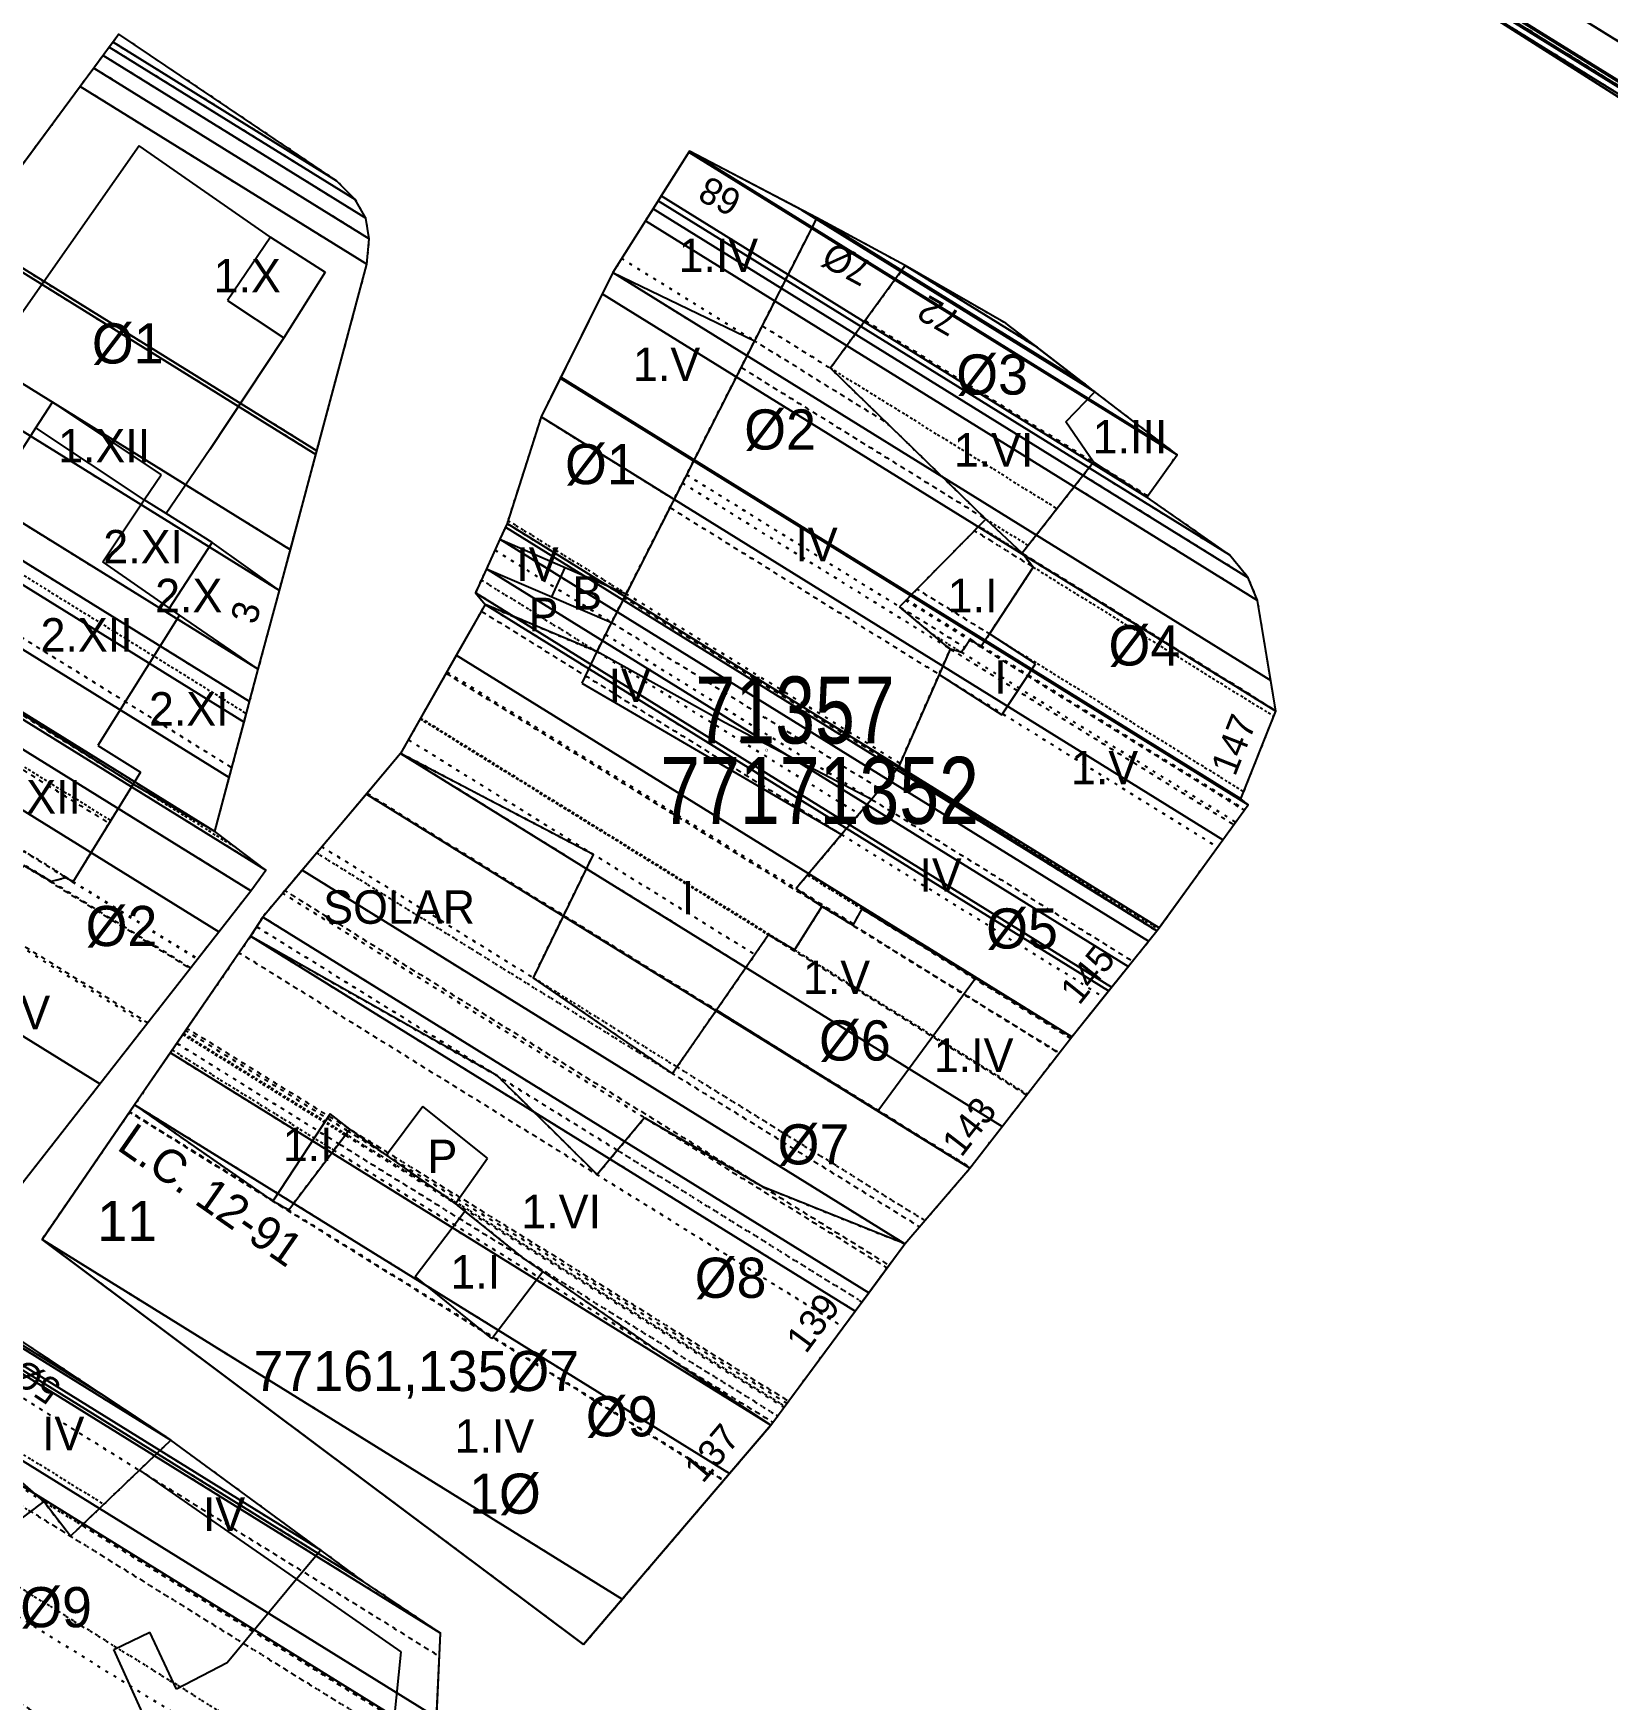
# Model space of a CAD drawing. Extents: x 676646 to 677304, y 613389 to 613969.
# Drawn here: x 677146.5 to 677205.3, y 613493.8 to 613556 of the extents above; entities that cross this region are included whole.
import ezdxf
from ezdxf.enums import TextEntityAlignment as Align

# ---------------------------------------------------------------- set-up
doc = ezdxf.new("R2010")
doc.units = 0
doc.header["$MEASUREMENT"] = 0
doc.linetypes.add('DOT', pattern=[0.25, 0, -0.25])
doc.linetypes.add('HIDDEN', pattern=[0.375, 0.25, -0.125])
doc.layers.get('0').update_dxf_attribs({"linetype": 'CONTINUOUS'})
for name, color, linetype in [('10', 7, 'CONTINUOUS'), ('11', 7, 'CONTINUOUS'), ('12', 7, 'CONTINUOUS'), ('13', 7, 'CONTINUOUS'), ('22', 7, 'CONTINUOUS'), ('25', 7, 'CONTINUOUS'), ('26', 7, 'CONTINUOUS'), ('27', 7, 'CONTINUOUS'), ('28', 7, 'CONTINUOUS'), ('31', 7, 'CONTINUOUS'), ('62', 7, 'CONTINUOUS')]:
    doc.layers.add(name, color=color, linetype=linetype)
doc.styles.get("Standard").update_dxf_attribs({"font": 'txt', "height": 0.2})

msp = doc.modelspace()

# ---------------------------------------------------------------- linework, layer by layer
at = {"layer": '10', "color": 215, "linetype": 'CONTINUOUS'}
for p, q in [((677198.12, 613558.41), (677213.2, 613548.82)), ((677149.68, 613555.96), (677144.12, 613548.44)), ((677157.81, 613550.49), (677149.68, 613555.96)), ((677170.98, 613551.59), (677168.12, 613547.06)), ((677175.74, 613549.1), (677170.98, 613551.59)), ((677158.5, 613549.79), (677157.81, 613550.49)), ((677158.9, 613549.09), (677158.5, 613549.79)), ((677179.04, 613547.32), (677175.74, 613549.1)), ((677159.03, 613548.32), (677158.9, 613549.09)), ((677158.94, 613547.37), (677159.03, 613548.32)), ((677155.675, 613535.194), (677158.94, 613547.37)), ((677182.8, 613545.16), (677179.04, 613547.32)), ((677168.12, 613547.06), (677165.44, 613541.67)), ((677186.12, 613542.61), (677182.8, 613545.16)), ((677189.19, 613540.26), (677186.12, 613542.61)), ((677165.44, 613541.67), (677164.17, 613537.69)), ((677188.06, 613538.68), (677189.19, 613540.26)), ((677191.14, 613536.52), (677188.06, 613538.68)), ((677164.17, 613537.69), (677163.904, 613537.108)), ((677163.904, 613537.108), (677163.399, 613536.004)), ((677191.84, 613535.67), (677191.14, 613536.52)), ((677163.399, 613536.004), (677162.99, 613535.11)), ((677192.19, 613534.82), (677191.84, 613535.67)), ((677154.886, 613532.252), (677155.675, 613535.194)), ((677162.99, 613535.11), (677163.35, 613534.67)), ((677192.87, 613530.68), (677192.19, 613534.82)), ((677163.35, 613534.67), (677160.2, 613529.11)), ((677153.26, 613526.19), (677154.886, 613532.252)), ((677191.57, 613527.41), (677192.87, 613530.68)), ((677160.2, 613529.11), (677155.05, 613523)), ((677191.84, 613527.19), (677191.57, 613527.41)), ((677188.43, 613522.48), (677191.84, 613527.19)), ((677155.17, 613524.75), (677153.26, 613526.19)), ((677154.61, 613523.98), (677155.17, 613524.75)), ((677145.45, 613512.27), (677154.61, 613523.98)), ((677155.05, 613523), (677154.6, 613522.28)), ((677185.25, 613518.53), (677188.43, 613522.48)), ((677154.6, 613522.28), (677150.27, 613515.99)), ((677181.45, 613513.62), (677185.25, 613518.53)), ((677146.811, 613510.964), (677150.27, 613515.99)), ((677179.02, 613510.8), (677181.45, 613513.62)), ((677167.029, 613495.841), (677146.811, 613510.964)), ((677174.02, 613504.03), (677179.02, 613510.8)), ((677151.62, 613503.47), (677144.56, 613508.15)), ((677174.02, 613504.03), (677167.029, 613495.841)), ((677157.214, 613499.366), (677151.62, 613503.47)), ((677158.79, 613498.21), (677157.214, 613499.366)), ((677161.69, 613496.27), (677158.79, 613498.21)), ((677161.5, 613492.19), (677161.69, 613496.27))]:
    msp.add_line(p, q, dxfattribs=at)
at = {"layer": '11', "color": 215, "linetype": 'CONTINUOUS'}
for p, q in [((677175.74, 613549.1), (677173.41, 613544.51)), ((677179.04, 613547.32), (677176.242, 613543.493)), ((677173.41, 613544.51), (677168.617, 613535.07)), ((677182.045, 613537.853), (677176.242, 613543.493)), ((677186.065, 613539.978), (677183.397, 613536.583)), ((677188.06, 613538.68), (677186.065, 613539.978)), ((677182.045, 613537.853), (677178.823, 613534.581)), ((677183.817, 613536.061), (677182.179, 613533.568)), ((677183.817, 613536.061), (677183.397, 613536.583)), ((677168.617, 613535.07), (677168.072, 613533.996)), ((677167.522, 613532.912), (677163.35, 613534.67)), ((677180.716, 613533.006), (677178.823, 613534.581)), ((677168.072, 613533.996), (677167.522, 613532.912)), ((677182.179, 613533.568), (677181.86, 613533.083)), ((677180.716, 613533.006), (677180.299, 613532.055)), ((677181.139, 613532.885), (677180.716, 613533.006)), ((677181.477, 613533.369), (677181.139, 613532.885)), ((677181.86, 613533.083), (677181.477, 613533.369)), ((677180.299, 613532.055), (677178.774, 613528.576)), ((677167.39, 613525.339), (677160.2, 613529.11)), ((677178.774, 613528.576), (677177.776, 613527.394)), ((677188.43, 613522.48), (677178.774, 613528.576)), ((677150.219, 613527.965), (677147.966, 613524.308)), ((677153.26, 613526.19), (677150.219, 613527.965)), ((677177.776, 613527.394), (677176.662, 613526.077)), ((677176.662, 613526.077), (677174.963, 613524.066)), ((677147.155, 613524.328), (677146.131, 613524.928)), ((677167.39, 613525.339), (677165.148, 613520.731)), ((677147.738, 613524.472), (677147.155, 613524.328)), ((677147.966, 613524.308), (677147.738, 613524.472)), ((677175.928, 613523.396), (677174.963, 613524.066)), ((677175.928, 613523.396), (677174.904, 613521.773)), ((677177.078, 613522.702), (677175.928, 613523.396)), ((677177.42, 613523.302), (677177.078, 613522.702)), ((677181.659, 613520.719), (677177.42, 613523.302)), ((677163.811, 613517.066), (677154.6, 613522.28)), ((677173.932, 613522.331), (677171.989, 613519.525)), ((677174.904, 613521.773), (677173.932, 613522.331)), ((677170.348, 613517.156), (677165.148, 613520.731)), ((677185.25, 613518.53), (677181.659, 613520.719)), ((677171.989, 613519.525), (677170.348, 613517.156)), ((677178.019, 613515.761), (677171.989, 613519.525)), ((677167.53, 613513.384), (677163.811, 613517.066)), ((677150.27, 613515.99), (677155.43, 613512.392)), ((677169.309, 613515.507), (677167.53, 613513.384)), ((677173.721, 613512.924), (677169.309, 613515.507)), ((677181.45, 613513.62), (677178.019, 613515.761)), ((677156.011, 613512.059), (677158.303, 613515.079)), ((677159.676, 613514.112), (677158.303, 613515.079)), ((677159.676, 613514.112), (677158.303, 613515.079)), ((677162.247, 613512.302), (677159.676, 613514.112)), ((677179.02, 613510.8), (677173.721, 613512.924)), ((677156.011, 613512.059), (677155.43, 613512.392)), ((677162.597, 613512.021), (677162.247, 613512.302)), ((677164.801, 613510.249), (677162.597, 613512.021)), ((677165.504, 613509.764), (677164.801, 613510.249)), ((677169.856, 613506.762), (677165.504, 613509.764)), ((677174.02, 613504.03), (677169.856, 613506.762)), ((677151.62, 613503.47), (677150.445, 613502.346)), ((677150.445, 613502.346), (677147.873, 613499.885)), ((677146.877, 613501.174), (677144.137, 613499.113)), ((677147.873, 613499.885), (677146.877, 613501.174))]:
    msp.add_line(p, q, dxfattribs=at)
at = {"layer": '11', "color": 215, "linetype": 'HIDDEN'}
for p in [(677167.53, 613513.384), (677167.53, 613513.384), (677173.721, 613512.924)]:
    msp.add_point(p, dxfattribs=at)
at = {"layer": '11', "color": 215, "linetype": 'CONTINUOUS'}
msp.add_point((677155.43, 613512.392), dxfattribs=at)
msp.add_point((677155.43, 613512.392), dxfattribs=at)
at = {"layer": '12', "color": 15, "linetype": 'CONTINUOUS'}
for p, q in [((677150.435, 613551.798), (677144.806, 613543.76)), ((677155.341, 613548.379), (677150.435, 613551.798)), ((677155.341, 613548.379), (677153.737, 613546.024)), ((677155.341, 613548.379), (677157.386, 613547.077)), ((677157.386, 613547.077), (677155.841, 613544.619)), ((677168.12, 613547.06), (677173.41, 613544.51)), ((677153.737, 613546.024), (677155.841, 613544.619)), ((677155.841, 613544.619), (677153.075, 613540.45)), ((677185.027, 613541.482), (677186.12, 613542.61)), ((677146.582, 613541.261), (677147.197, 613542.222)), ((677147.197, 613542.222), (677151.256, 613539.505)), ((677144.571, 613538.121), (677146.582, 613541.261)), ((677150.631, 613538.574), (677146.582, 613541.261)), ((677186.065, 613539.978), (677185.027, 613541.482)), ((677153.075, 613540.45), (677151.45, 613538.063)), ((677150.631, 613538.574), (677151.256, 613539.505)), ((677149.083, 613536.267), (677150.631, 613538.574)), ((677151.45, 613538.063), (677150.631, 613538.574)), ((677153.158, 613536.986), (677151.45, 613538.063)), ((677182.045, 613537.853), (677183.397, 613536.583)), ((677151.575, 613534.533), (677153.158, 613536.986)), ((677155.675, 613535.194), (677153.158, 613536.986)), ((677163.904, 613537.108), (677166.346, 613536.052)), ((677151.575, 613534.533), (677149.083, 613536.267)), ((677165.846, 613534.953), (677166.346, 613536.052)), ((677166.346, 613536.052), (677168.617, 613535.07)), ((677163.399, 613536.004), (677165.846, 613534.953)), ((677165.846, 613534.953), (677168.072, 613533.996)), ((677151.95, 613534.272), (677148.89, 613529.408)), ((677151.95, 613534.272), (677151.575, 613534.533)), ((677154.886, 613532.252), (677151.95, 613534.272)), ((677183.897, 613532.458), (677182.179, 613533.568)), ((677167.522, 613532.912), (677166.966, 613531.73)), ((677172.293, 613530.267), (677167.522, 613532.912)), ((677182.643, 613530.551), (677183.897, 613532.458)), ((677166.966, 613531.73), (677176.662, 613526.077)), ((677180.299, 613532.055), (677182.643, 613530.551)), ((677150.219, 613527.965), (677145.228, 613531.11)), ((677177.776, 613527.394), (677172.293, 613530.267)), ((677148.89, 613529.408), (677150.494, 613528.411)), ((677150.494, 613528.411), (677150.219, 613527.965)), ((677178.019, 613515.761), (677181.659, 613520.719)), ((677157.573, 613515.651), (677155.43, 613512.392)), ((677158.303, 613515.079), (677157.573, 613515.651)), ((677161.028, 613515.923), (677159.676, 613514.112)), ((677163.44, 613514.002), (677161.028, 613515.923)), ((677162.247, 613512.302), (677163.44, 613514.002)), ((677160.74, 613509.574), (677162.597, 613512.021)), ((677163.609, 613507.267), (677160.74, 613509.574)), ((677163.609, 613507.267), (677165.504, 613509.764)), ((677146.877, 613501.174), (677141.83, 613505.592)), ((677150.445, 613502.346), (677156.312, 613498.276)), ((677157.214, 613499.366), (677156.312, 613498.276)), ((677156.312, 613498.276), (677153.725, 613495.151)), ((677156.312, 613498.276), (677160.211, 613495.572)), ((677149.493, 613495.648), (677150.835, 613496.307)), ((677151.835, 613494.172), (677150.835, 613496.307)), ((677152.263, 613489.532), (677149.493, 613495.648)), ((677153.725, 613495.151), (677151.835, 613494.172)), ((677160.211, 613495.572), (677159.951, 613492.99))]:
    msp.add_line(p, q, dxfattribs=at)

# ---------------------------------------------------------------- texts
at = {"layer": '13', "color": 15, "linetype": 'CONTINUOUS'}
for s, p in [('1.IV', (677172.06, 613547.706)), ('1.X', (677154.474, 613546.946)), ('1.V', (677170.129, 613543.637)), ('1.XII', (677149.132, 613540.597)), ('1.VI', (677182.337, 613540.443)), ('1.III', (677187.428, 613540.931)), ('2.XI', (677150.585, 613536.835)), ('IV', (677175.725, 613536.907)), ('IV', (677165.306, 613536.175)), ('2.X', (677152.289, 613535.012)), ('B', (677167.168, 613535.101)), ('1.I', (677181.553, 613535.006)), ('P', (677165.537, 613534.295)), ('2.XII', (677148.476, 613533.543)), ('I', (677182.593, 613531.965)), ('IV', (677168.751, 613531.653)), ('2.XI', (677152.29, 613530.78)), ('1.V', (677186.479, 613528.58)), ('1.XII', (677146.546, 613527.488)), ('IV', (677180.356, 613524.571)), ('I', (677170.924, 613523.726)), ('SOLAR', (677160.142, 613523.373)), ('1.V', (677176.472, 613520.75)), ('1.IV', (677145.628, 613519.434)), ('1.IV', (677181.591, 613517.841)), ('1.I', (677156.73, 613514.511)), ('P', (677161.759, 613514.063)), ('1.VI', (677166.192, 613512.006)), ('IV', (677147.603, 613503.719)), ('IV', (677153.606, 613500.704))]:
    msp.add_text(s, height=1.25, dxfattribs=at).set_placement(p, align=Align.MIDDLE)
at = {"layer": '13', "color": 15, "linetype": 'HIDDEN'}
for s, p in [('1.I', (677162.058, 613509.128)), ('1.IV', (677162.214, 613503.001))]:
    msp.add_text(s, height=1.25, dxfattribs=at).set_placement(p)
at = {"layer": '22', "color": 7, "linetype": 'CONTINUOUS'}
for s, rotation, p in [('68', 152.38552, (677172.113, 613549.909)), ('7%%c', 151.65784, (677176.859, 613547.378)), ('72', 150.12401, (677180.289, 613545.44)), ('3', 74.98779, (677154.413, 613534.379)), ('147', 68.31953, (677191.295, 613529.44)), ('145', 51.16373, (677185.845, 613520.854)), ('143', 52.26261, (677181.419, 613515.186)), ('139', 53.55219, (677175.588, 613507.857)), ('5%%c', 146.46002, (677146.576, 613505.65)), ('137', 49.60887, (677171.817, 613502.996))]:
    msp.add_text(s, height=1, rotation=rotation, dxfattribs=at).set_placement(p, align=Align.MIDDLE)
at = {"layer": '25', "color": 215, "linetype": 'CONTINUOUS', "width": 0.8}
msp.add_text('71357', height=2.5, dxfattribs=at).set_placement((677174.925, 613530.73), align=Align.MIDDLE)
at = {"layer": '26', "color": 215, "linetype": 'CONTINUOUS'}
msp.add_text('O', height=0.1, dxfattribs=at).set_placement((677173.867, 613529.23), align=Align.MIDDLE)
at = {"layer": '26', "color": 215, "linetype": 'CONTINUOUS', "width": 0.8}
msp.add_text('77171352', height=2.5, dxfattribs=at).set_placement((677175.838, 613527.73), align=Align.MIDDLE)
at = {"layer": '27', "color": 215, "linetype": 'CONTINUOUS'}
for s, p in [('%%c1', (677150.012, 613544.418)), ('%%c3', (677182.28, 613543.257)), ('%%c2', (677174.365, 613541.204)), ('%%c1', (677167.675, 613539.911)), ('%%c4', (677187.964, 613533.143)), ('%%c2', (677149.779, 613522.667)), ('%%c5', (677183.398, 613522.575)), ('%%c6', (677177.158, 613518.393)), ('%%c7', (677175.611, 613514.515)), ('11', (677149.991, 613511.653)), ('%%c8', (677172.517, 613509.535)), ('%%c9', (677168.452, 613504.364)), ('1%%c', (677164.094, 613501.475)), ('%%c9', (677147.336, 613497.237))]:
    msp.add_text(s, height=1.5, dxfattribs=at).set_placement(p, align=Align.MIDDLE)
at = {"layer": '28', "color": 215, "linetype": 'HIDDEN'}
msp.add_text('77161,135%%c7', height=1.5, dxfattribs=at).set_placement((677154.707, 613505.303))
at = {"layer": '31', "color": 15, "linetype": 'HIDDEN'}
msp.add_text('L.C. 12-91', height=1.25, rotation=325.11244, dxfattribs=at).set_placement((677149.56, 613514.346))

# ---------------------------------------------------------------- meshes
at = {"color": 7, "linetype": 'DOT'}
mesh = msp.add_polyface(dxfattribs=at)
corners = [(677184.07, 613566.82), (677183.33, 613567.3), (677184.08, 613566.835), (677183.33, 613567.3), (677184.099, 613566.863), (677213.2, 613548.82), (677183.349, 613567.328), (677184.214, 613567.032), (677198.12, 613558.41), (677213.323, 613548.984), (677183.461, 613567.499), (677184.337, 613567.213), (677191.52, 613562.759), (677213.455, 613549.159), (677183.582, 613567.681), (677184.362, 613567.249), (677190.212, 613563.622), (677191.546, 613562.795), (677213.481, 613549.195), (677183.606, 613567.718), (677184.43, 613567.35), (677190.272, 613563.728), (677191.616, 613562.895), (677213.555, 613549.293), (677183.673, 613567.819), (677190.279, 613563.739), (677191.623, 613562.905), (677213.562, 613549.303), (677183.68, 613567.83), (677190.291, 613563.761), (677191.638, 613562.926), (677213.577, 613549.323), (677183.47, 613567.99), (677190.908, 613564.838), (677192.354, 613563.942), (677214.325, 613550.32), (677184.149, 613569.029), (677190.911, 613564.843), (677214.328, 613550.324), (677184.152, 613569.034), (677232.8, 613574.95), (677200.924, 613594.713), (677236.487, 613579.847), (677204.263, 613599.826), (677239.288, 613583.567), (677206.8, 613603.71), (677244.713, 613590.772), (677211.7, 613611.24), (677250.058, 613597.872), (677216.53, 613618.66), (677252.18, 613600.69), (677218.451, 613621.602), (677254.51, 613603.77), (677220.553, 613624.824), (677256.11, 613605.97), (677222.036, 613627.096), (677251.093, 613609.792), (677222.367, 613627.602), (677246.941, 613612.954), (677222.64, 613628.021), (677240.088, 613618.175), (677223.092, 613628.713), (677232.389, 613624.039), (677223.598, 613629.489), (677232.606, 613624.507), (677223.878, 613629.918), (677224.01, 613630.12)]
mesh.append_faces([[corners[k] for k in face] for face in [(0, 0, 2, 1), (3, 2, 4, 6), (6, 4, 7, 10), (5, 5, 9, 8), (10, 7, 11, 14), (8, 9, 13, 12), (14, 11, 15, 19), (12, 13, 18, 17), (19, 15, 20, 24), (16, 16, 21, 20), (17, 18, 23, 22), (24, 21, 25, 28), (22, 23, 27, 26), (28, 25, 29, 32), (26, 27, 31, 30), (32, 29, 33, 36), (30, 31, 35, 34), (36, 33, 37, 39), (34, 35, 38, 37), (39, 38, 40, 41), (41, 40, 42, 43), (43, 42, 44, 45), (45, 44, 46, 47), (47, 46, 48, 49), (49, 48, 50, 51), (51, 50, 52, 53), (53, 52, 54, 55), (55, 54, 56, 57), (57, 56, 58, 59), (59, 58, 60, 61), (61, 60, 62, 63), (63, 62, 64, 65), (65, 64, 66, 66)]], dxfattribs={"vtx0": -1, "vtx2": -1, "color": 7})
mesh = msp.add_polyface(dxfattribs=at)
corners = [(677132.644, 613552.99), (677137.75, 613554.27), (677130.878, 613558.531), (677138.35, 613553.99), (677130.841, 613558.645), (677139.727, 613554.579), (677130.268, 613560.444), (677141.054, 613555.147), (677129.716, 613562.177), (677142.238, 613555.654), (677130.465, 613562.954), (677143.104, 613556.025), (677131.012, 613563.522), (677145.031, 613556.85), (677132.231, 613564.786), (677147.112, 613557.74), (677133.547, 613566.151), (677147.343, 613557.839), (677133.693, 613566.302), (677147.567, 613557.935), (677133.834, 613566.449), (677148.7, 613558.42), (677134.549, 613567.194), (677149.148, 613558.894), (677135.002, 613567.665), (677149.764, 613559.547), (677135.471, 613568.409), (677150.112, 613559.916), (677135.737, 613568.829), (677136.881, 613568.119), (677150.209, 613560.018), (677135.81, 613568.945), (677136.961, 613568.231), (677150.746, 613560.586), (677137.406, 613568.857), (677151.95, 613561.86), (677138.403, 613570.259), (677139.15, 613571.31), (677139.15, 613571.31)]
mesh.append_faces([[corners[k] for k in face] for face in [(0, 0, 1, 2), (2, 1, 3, 4), (4, 3, 5, 6), (6, 5, 7, 8), (8, 7, 9, 10), (10, 9, 11, 12), (12, 11, 13, 14), (14, 13, 15, 16), (16, 15, 17, 18), (18, 17, 19, 20), (20, 19, 21, 22), (22, 21, 23, 24), (24, 23, 25, 26), (26, 25, 27, 28), (28, 29, 31, 31), (29, 27, 30, 32), (32, 30, 33, 34), (34, 33, 35, 36), (36, 35, 38, 37)]], dxfattribs={"vtx0": -1, "vtx2": -1, "color": 7})
mesh = msp.add_polyface(dxfattribs=at)
corners = [(677136.163, 613527.644), (677140.023, 613525.607), (677136.308, 613527.91), (677144.693, 613522.812), (677136.349, 613527.985), (677146.131, 613524.928), (677137.578, 613530.231), (677147.155, 613524.328), (677137.592, 613530.257), (677147.966, 613524.308), (677147.712, 613524.466), (677137.789, 613530.618), (677147.976, 613524.324), (677147.738, 613524.472), (677137.798, 613530.635), (677149.315, 613526.498), (677139.025, 613532.878), (677149.378, 613526.6), (677135.146, 613535.424), (677150.219, 613527.965), (677136.044, 613536.753), (677153.26, 613526.19), (677136.097, 613536.831), (677153.9, 613528.574), (677137.421, 613538.791), (677154.442, 613530.598), (677138.545, 613540.455), (677154.563, 613531.046), (677138.54, 613540.98), (677154.886, 613532.252), (677138.993, 613542.105), (677155.675, 613535.194), (677140.1, 613544.851), (677156.083, 613536.714), (677140.671, 613546.269), (677157.037, 613540.273), (677142.01, 613549.59), (677144.12, 613548.44), (677157.073, 613540.409), (677144.12, 613548.44), (677148.236, 613554.007), (677158.94, 613547.37), (677148.746, 613554.696), (677159.03, 613548.32), (677149.095, 613555.169), (677158.9, 613549.09), (677149.324, 613555.479), (677158.5, 613549.79), (677149.462, 613555.666), (677157.81, 613550.49), (677149.68, 613555.96)]
mesh.append_faces([[corners[k] for k in face] for face in [(0, 0, 1, 2), (2, 1, 3, 4), (4, 3, 5, 6), (6, 5, 7, 8), (8, 7, 10, 11), (11, 10, 13, 14), (9, 9, 12, 13), (14, 12, 15, 16), (16, 15, 17, 18), (18, 17, 19, 20), (20, 19, 21, 22), (22, 21, 23, 24), (24, 23, 25, 26), (26, 25, 27, 28), (28, 27, 29, 30), (30, 29, 31, 32), (32, 31, 33, 34), (34, 33, 35, 36), (36, 35, 38, 39), (37, 38, 41, 40), (40, 41, 43, 42), (42, 43, 45, 44), (44, 45, 47, 46), (46, 47, 49, 48), (48, 49, 50, 50)]], dxfattribs={"vtx0": -1, "vtx2": -1, "color": 7})
mesh = msp.add_polyface(dxfattribs=at)
corners = [(677163.35, 613534.67), (677162.99, 613535.11), (677164.441, 613534.21), (677163.208, 613535.587), (677167.522, 613532.912), (677163.399, 613536.004), (677167.729, 613533.32), (677163.716, 613536.697), (677168.072, 613533.996), (677163.904, 613537.108), (677168.276, 613534.397), (677164.17, 613537.69), (677168.564, 613534.966), (677164.207, 613537.805), (677168.617, 613535.07), (677165.44, 613541.67), (677170.405, 613538.592), (677168.12, 613547.06), (677173.128, 613543.955), (677168.12, 613547.06), (677173.41, 613544.51), (677168.451, 613547.585), (677175.562, 613548.749), (677170.98, 613551.59), (677175.74, 613549.1)]
mesh.append_faces([[corners[k] for k in face] for face in [(0, 0, 2, 1), (1, 2, 4, 3), (3, 4, 6, 5), (5, 6, 8, 7), (7, 8, 10, 9), (9, 10, 12, 11), (11, 12, 14, 13), (13, 14, 16, 15), (15, 16, 18, 17), (19, 18, 20, 21), (21, 20, 22, 23), (23, 22, 24, 24)]], dxfattribs={"vtx0": -1, "vtx2": -1, "color": 7})
mesh = msp.add_polyface(dxfattribs=at)
corners = [(677170.348, 613517.156), (677170.518, 613517.402), (677165.148, 613520.731), (677171.989, 613519.525), (677166.283, 613523.063), (677160.2, 613529.11), (677173.092, 613521.117), (677167.133, 613524.811), (677160.2, 613529.11), (677160.488, 613529.618), (677173.424, 613521.598), (677167.39, 613525.339), (677160.927, 613530.394), (677173.932, 613522.331), (677160.946, 613530.427), (677174.904, 613521.773), (677161.893, 613532.098), (677175.928, 613523.396), (677161.923, 613532.151), (677174.963, 613524.066), (677163.208, 613534.419), (677176.662, 613526.077), (677163.35, 613534.67), (677176.85, 613526.3), (677167.522, 613532.912), (677177.31, 613526.843), (677167.846, 613533.551), (677177.776, 613527.394), (677168.072, 613533.996), (677178.1, 613527.778), (677168.541, 613534.92), (677178.774, 613528.576), (677168.617, 613535.07), (677178.842, 613528.731), (677170.25, 613538.286), (677180.299, 613532.055), (677170.717, 613539.206), (677180.716, 613533.006), (677170.872, 613539.511), (677178.823, 613534.581), (677172.907, 613543.519), (677182.045, 613537.853), (677173.41, 613544.51), (677178.342, 613541.452), (677173.695, 613545.072), (677176.242, 613543.493), (677175.74, 613549.1), (677178.906, 613547.137), (677179.04, 613547.32)]
mesh.append_faces([[corners[k] for k in face] for face in [(0, 0, 1, 2), (2, 1, 3, 4), (4, 3, 6, 7), (5, 8, 11, 9), (7, 6, 10, 11), (9, 10, 13, 12), (12, 13, 15, 14), (14, 15, 17, 16), (16, 17, 19, 18), (18, 19, 21, 20), (20, 21, 23, 22), (22, 23, 25, 24), (24, 25, 27, 26), (26, 27, 29, 28), (28, 29, 31, 30), (30, 31, 33, 32), (32, 33, 35, 34), (34, 35, 37, 36), (36, 37, 39, 38), (38, 39, 41, 40), (40, 41, 43, 42), (42, 43, 45, 44), (44, 45, 47, 46), (46, 47, 48, 48)]], dxfattribs={"vtx0": -1, "vtx2": -1, "color": 7})
mesh = msp.add_polyface(dxfattribs=at)
corners = [(677180.716, 613533.006), (677181.139, 613532.885), (677180.05, 613533.56), (677181.266, 613533.066), (677178.823, 613534.581), (677181.86, 613533.083), (677181.453, 613533.335), (677179.058, 613534.82), (677181.883, 613533.117), (677181.477, 613533.369), (677179.088, 613534.85), (677182.179, 613533.568), (677179.476, 613535.244), (677183.817, 613536.061), (677181.621, 613537.422), (677183.397, 613536.583), (677181.781, 613537.585), (677183.625, 613536.873), (677182.045, 613537.853), (677184.704, 613538.246), (677176.242, 613543.493), (677188.06, 613538.68), (677186.033, 613539.937), (677177.507, 613545.223), (677188.09, 613538.722), (677186.065, 613539.978), (677177.538, 613545.265), (677189.19, 613540.26), (677178.654, 613546.792), (677186.12, 613542.61), (677178.879, 613547.1), (677179.04, 613547.32), (677183.956, 613544.272), (677179.04, 613547.32), (677182.8, 613545.16)]
mesh.append_faces([[corners[k] for k in face] for face in [(0, 0, 1, 2), (2, 1, 3, 4), (4, 3, 6, 7), (7, 6, 9, 10), (5, 5, 8, 9), (10, 8, 11, 12), (12, 11, 13, 14), (14, 13, 15, 16), (16, 15, 17, 18), (18, 17, 19, 20), (20, 19, 22, 23), (23, 22, 25, 26), (21, 21, 24, 25), (26, 24, 27, 28), (28, 27, 29, 30), (30, 29, 32, 33), (31, 32, 34, 34)]], dxfattribs={"vtx0": -1, "vtx2": -1, "color": 7})
mesh = msp.add_polyface(dxfattribs=at)
corners = [(677188.43, 613522.48), (677188.43, 613522.48), (677188.485, 613522.555), (677178.774, 613528.576), (677190.695, 613525.609), (677180.299, 613532.055), (677191.3, 613526.444), (677180.716, 613533.006), (677191.37, 613526.541), (677181.139, 613532.885), (677191.693, 613526.987), (677181.86, 613533.083), (677181.453, 613533.335), (677191.717, 613527.02), (677181.883, 613533.117), (677181.477, 613533.369), (677191.84, 613527.19), (677181.998, 613533.292), (677191.57, 613527.41), (677182.022, 613533.33), (677191.677, 613527.679), (677182.179, 613533.568), (677192.796, 613530.494), (677183.817, 613536.061), (677192.87, 613530.68), (677183.445, 613536.524), (677192.865, 613530.713), (677183.397, 613536.583), (677192.19, 613534.82), (677185.346, 613539.063), (677191.84, 613535.67), (677185.681, 613539.489), (677191.14, 613536.52), (677185.9, 613539.769), (677188.06, 613538.68), (677186.033, 613539.937), (677186.065, 613539.978)]
mesh.append_faces([[corners[k] for k in face] for face in [(0, 1, 2, 3), (3, 2, 4, 5), (5, 4, 6, 7), (7, 6, 8, 9), (9, 8, 10, 12), (12, 11, 15, 15), (11, 10, 13, 14), (14, 13, 16, 17), (17, 16, 18, 19), (19, 18, 20, 21), (21, 20, 22, 23), (23, 22, 24, 25), (25, 24, 26, 27), (27, 26, 28, 29), (29, 28, 30, 31), (31, 30, 32, 33), (33, 32, 34, 35), (35, 34, 36, 36)]], dxfattribs={"vtx0": -1, "vtx2": -1, "color": 7})
mesh = msp.add_polyface(dxfattribs=at)
corners = [(677167.53, 613513.384), (677154.6, 613522.28), (677165.154, 613515.737), (677168.015, 613513.963), (677154.824, 613522.638), (677163.811, 613517.066), (677168.289, 613514.29), (677155.05, 613523), (677168.566, 613514.62), (677155.796, 613523.885), (677169.309, 613515.507), (677155.88, 613523.985), (677173.721, 613512.924), (677156.523, 613524.748), (677179.02, 613510.8), (677157.066, 613525.391), (677179.57, 613511.438), (677170.348, 613517.156), (677157.26, 613525.622), (677179.767, 613511.667), (677170.518, 613517.402), (677165.148, 613520.731), (677158.919, 613527.59), (677181.45, 613513.62), (677171.97, 613519.498), (677166.268, 613523.033), (677158.926, 613527.599), (677178.019, 613515.761), (677171.977, 613519.507), (677166.273, 613523.044), (677158.94, 613527.615), (677171.989, 613519.525), (677166.283, 613523.063), (677160.2, 613529.11), (677167.133, 613524.811), (677160.2, 613529.11), (677167.39, 613525.339)]
mesh.append_faces([[corners[k] for k in face] for face in [(0, 0, 3, 2), (1, 1, 5, 4), (2, 3, 6, 5), (4, 6, 8, 7), (7, 8, 10, 9), (9, 10, 12, 11), (11, 12, 14, 13), (13, 14, 16, 15), (15, 17, 21, 18), (17, 16, 19, 20), (18, 21, 25, 22), (20, 19, 23, 24), (22, 25, 29, 26), (24, 23, 27, 28), (26, 29, 32, 30), (28, 27, 31, 31), (30, 32, 34, 33), (35, 34, 36, 36)]], dxfattribs={"vtx0": -1, "vtx2": -1, "color": 7})
mesh = msp.add_polyface(dxfattribs=at)
corners = [(677175.928, 613523.396), (677177.078, 613522.702), (677175.672, 613523.574), (677177.1, 613522.741), (677174.963, 613524.066), (677177.42, 613523.302), (677175.384, 613524.564), (677181.659, 613520.719), (677175.409, 613524.594), (677185.25, 613518.53), (677175.43, 613524.619), (677176.662, 613526.077), (677186.443, 613520.012), (677176.662, 613526.077), (677177.776, 613527.394), (677187.522, 613521.352), (677178.713, 613528.504), (677188.43, 613522.48), (677178.774, 613528.576)]
mesh.append_faces([[corners[k] for k in face] for face in [(0, 0, 1, 2), (2, 1, 3, 4), (4, 3, 5, 6), (6, 5, 7, 8), (8, 7, 9, 10), (10, 9, 12, 13), (11, 12, 15, 14), (14, 15, 17, 16), (16, 17, 18, 18)]], dxfattribs={"vtx0": -1, "vtx2": -1, "color": 7})
mesh = msp.add_polyface(dxfattribs=at)
corners = [(677136.1, 613517.74), (677136.136, 613517.847), (677139.767, 613515.595), (677145.45, 613512.27), (677136.19, 613518.011), (677145.45, 613512.27), (677145.487, 613512.318), (677136.21, 613518.07), (677150.703, 613518.985), (677140.023, 613525.607), (677150.756, 613519.053), (677144.693, 613522.812), (677152.34, 613521.078), (677146.131, 613524.928), (677152.359, 613521.102), (677147.155, 613524.328), (677152.613, 613521.427), (677147.966, 613524.308), (677147.712, 613524.466), (677152.625, 613521.442), (677147.976, 613524.324), (677147.738, 613524.472), (677154.61, 613523.98), (677149.656, 613527.051), (677155.17, 613524.75), (677150.154, 613527.86), (677154.085, 613525.568), (677150.219, 613527.965), (677153.26, 613526.19)]
mesh.append_faces([[corners[k] for k in face] for face in [(0, 0, 2, 1), (1, 2, 5, 4), (4, 3, 6, 7), (7, 6, 8, 9), (9, 8, 10, 11), (11, 10, 12, 13), (13, 12, 14, 15), (15, 14, 16, 18), (18, 17, 21, 21), (17, 16, 19, 20), (20, 19, 22, 23), (23, 22, 24, 25), (25, 24, 26, 27), (27, 26, 28, 28)]], dxfattribs={"vtx0": -1, "vtx2": -1, "color": 7})
mesh = msp.add_polyface(dxfattribs=at)
corners = [(677181.45, 613513.62), (677181.457, 613513.629), (677178.019, 613515.761), (677171.989, 613519.525), (677181.47, 613513.646), (677171.989, 613519.525), (677173.932, 613522.331), (677183.568, 613516.357), (677174.904, 613521.773), (677183.591, 613516.387), (677175.928, 613523.396), (677184.772, 613517.913), (677177.078, 613522.702), (677184.782, 613517.925), (677177.42, 613523.302), (677185.207, 613518.474), (677181.659, 613520.719), (677185.23, 613518.505), (677185.25, 613518.53)]
mesh.append_faces([[corners[k] for k in face] for face in [(0, 0, 1, 2), (2, 1, 4, 5), (3, 4, 7, 6), (6, 7, 9, 8), (8, 9, 11, 10), (10, 11, 13, 12), (12, 13, 15, 14), (14, 15, 17, 16), (16, 17, 18, 18)]], dxfattribs={"vtx0": -1, "vtx2": -1, "color": 7})
mesh = msp.add_polyface(dxfattribs=at)
corners = [(677155.43, 613512.392), (677156.011, 613512.059), (677155.078, 613512.638), (677150.27, 613515.99), (677156.203, 613512.312), (677150.27, 613515.99), (677151.604, 613517.928), (677174.02, 613504.03), (677157.63, 613514.192), (677151.677, 613518.033), (677174.096, 613504.133), (677169.856, 613506.762), (677157.707, 613514.294), (677151.847, 613518.281), (677174.275, 613504.375), (677164.801, 613510.249), (677157.89, 613514.534), (677152.073, 613518.61), (677174.513, 613504.697), (677162.247, 613512.302), (677158.132, 613514.853), (677152.1, 613518.649), (677174.541, 613504.735), (677161.588, 613512.766), (677158.16, 613514.891), (677152.178, 613518.761), (677174.622, 613504.845), (677159.676, 613514.112), (677158.243, 613515), (677152.233, 613518.842), (677174.681, 613504.925), (677158.303, 613515.079), (677154.176, 613521.664), (677167.53, 613513.384), (677176.72, 613507.686), (677154.6, 613522.28), (677165.154, 613515.737), (677168.015, 613513.963), (677177.166, 613508.289), (677163.811, 613517.066), (677168.289, 613514.29), (677177.417, 613508.63), (677169.309, 613515.507), (677178.354, 613509.899), (677173.721, 613512.924), (677178.432, 613510.003), (677179.02, 613510.8)]
mesh.append_faces([[corners[k] for k in face] for face in [(0, 0, 1, 2), (2, 1, 4, 5), (3, 4, 8, 6), (6, 8, 12, 9), (7, 7, 10, 11), (9, 12, 16, 13), (11, 10, 14, 15), (13, 16, 20, 17), (15, 14, 18, 19), (17, 20, 24, 21), (19, 18, 22, 23), (21, 24, 28, 25), (23, 22, 26, 27), (25, 28, 31, 29), (27, 26, 30, 31), (29, 30, 34, 32), (32, 33, 36, 35), (33, 34, 38, 37), (35, 36, 39, 39), (37, 38, 41, 40), (40, 41, 43, 42), (42, 43, 45, 44), (44, 45, 46, 46)]], dxfattribs={"vtx0": -1, "vtx2": -1, "color": 7})
mesh = msp.add_polyface(dxfattribs=at)
corners = [(677167.029, 613495.841), (677146.811, 613510.964), (677168.474, 613497.533), (677146.811, 613510.964), (677172.254, 613501.961), (677155.43, 613512.392), (677150.078, 613515.71), (677172.269, 613501.979), (677156.011, 613512.059), (677155.078, 613512.638), (677150.091, 613515.73), (677172.476, 613502.222), (677156.203, 613512.312), (677150.27, 613515.99), (677174.02, 613504.03), (677157.63, 613514.192), (677169.856, 613506.762), (677157.707, 613514.294), (677164.801, 613510.249), (677157.89, 613514.534), (677162.247, 613512.302), (677158.132, 613514.853), (677161.588, 613512.766), (677158.16, 613514.891), (677159.676, 613514.112), (677158.243, 613515), (677158.303, 613515.079)]
mesh.append_faces([[corners[k] for k in face] for face in [(0, 0, 2, 1), (3, 2, 4, 6), (6, 5, 9, 10), (5, 4, 7, 8), (10, 9, 13, 13), (8, 7, 11, 12), (12, 11, 14, 15), (15, 14, 16, 17), (17, 16, 18, 19), (19, 18, 20, 21), (21, 20, 22, 23), (23, 22, 24, 25), (25, 24, 26, 26)]], dxfattribs={"vtx0": -1, "vtx2": -1, "color": 7})
mesh = msp.add_polyface(dxfattribs=at)
corners = [(677138.229, 613495.424), (677135.83, 613499.949), (677140.67, 613496.948), (677135.293, 613500.961), (677141.216, 613497.289), (677137.186, 613502.302), (677143.237, 613498.551), (677138.03, 613502.9), (677144.137, 613499.113), (677140.354, 613504.547), (677146.388, 613500.806), (677147.873, 613499.885), (677140.86, 613504.905), (677146.877, 613501.174), (677148.299, 613500.292), (677141.83, 613505.592), (677149.116, 613501.075), (677143.176, 613506.853), (677150.445, 613502.346), (677151.62, 613503.47), (677144.366, 613507.968), (677151.62, 613503.47), (677144.56, 613508.15)]
mesh.append_faces([[corners[k] for k in face] for face in [(0, 0, 2, 1), (1, 2, 4, 3), (3, 4, 6, 5), (5, 6, 8, 7), (7, 8, 10, 9), (9, 10, 13, 12), (11, 11, 14, 13), (12, 14, 16, 15), (15, 16, 18, 17), (17, 18, 21, 20), (20, 19, 22, 22)]], dxfattribs={"vtx0": -1, "vtx2": -1, "color": 7})
mesh = msp.add_polyface(dxfattribs=at)
corners = [(677139.86, 613482.21), (677141.248, 613482.823), (677139.608, 613483.84), (677145.636, 613484.764), (677138.81, 613488.996), (677147.888, 613485.759), (677141.062, 613489.991), (677148.41, 613485.99), (677140.635, 613490.811), (677150.134, 613486.807), (677139.182, 613493.597), (677151.264, 613487.342), (677138.229, 613495.424), (677152.903, 613488.118), (677139.669, 613496.323), (677154.042, 613488.657), (677140.67, 613496.948), (677156.963, 613490.041), (677143.237, 613498.551), (677157.987, 613490.526), (677144.137, 613499.113), (677160.811, 613491.864), (677146.388, 613500.806), (677147.873, 613499.885), (677161.425, 613492.154), (677146.877, 613501.174), (677148.299, 613500.292), (677161.5, 613492.19), (677148.351, 613500.342), (677161.649, 613495.399), (677150.445, 613502.346), (677161.69, 613496.27), (677151.013, 613502.89), (677158.79, 613498.21), (677151.103, 613502.976), (677157.214, 613499.366), (677151.217, 613503.084), (677151.62, 613503.47), (677151.62, 613503.47)]
mesh.append_faces([[corners[k] for k in face] for face in [(0, 0, 1, 2), (2, 1, 3, 4), (4, 3, 5, 6), (6, 5, 7, 8), (8, 7, 9, 10), (10, 9, 11, 12), (12, 11, 13, 14), (14, 13, 15, 16), (16, 15, 17, 18), (18, 17, 19, 20), (20, 19, 21, 22), (22, 23, 25, 25), (23, 21, 24, 26), (26, 24, 27, 28), (28, 27, 29, 30), (30, 29, 31, 32), (32, 31, 33, 34), (34, 33, 35, 36), (36, 35, 38, 37)]], dxfattribs={"vtx0": -1, "vtx2": -1, "color": 7})
at = {"layer": '62', "color": 7, "linetype": 'CONTINUOUS'}
mesh = msp.add_polyface(dxfattribs=at)
corners = [(677184.07, 613566.82), (677183.33, 613567.3), (677184.08, 613566.835), (677183.33, 613567.3), (677184.099, 613566.863), (677213.2, 613548.82), (677183.349, 613567.328), (677184.214, 613567.032), (677198.12, 613558.41), (677213.323, 613548.984), (677183.461, 613567.499), (677184.337, 613567.213), (677191.52, 613562.759), (677213.455, 613549.159), (677183.582, 613567.681), (677184.362, 613567.249), (677190.212, 613563.622), (677191.546, 613562.795), (677213.481, 613549.195), (677183.606, 613567.718), (677184.43, 613567.35), (677190.272, 613563.728), (677191.616, 613562.895), (677213.555, 613549.293), (677183.673, 613567.819), (677190.279, 613563.739), (677191.623, 613562.905), (677213.562, 613549.303), (677183.68, 613567.83), (677190.291, 613563.761), (677191.638, 613562.926), (677213.577, 613549.323), (677183.47, 613567.99), (677190.908, 613564.838), (677192.354, 613563.942), (677214.325, 613550.32), (677184.149, 613569.029), (677190.911, 613564.843), (677214.328, 613550.324), (677184.152, 613569.034), (677232.8, 613574.95), (677200.924, 613594.713), (677236.487, 613579.847), (677204.263, 613599.826), (677239.288, 613583.567), (677206.8, 613603.71), (677244.713, 613590.772), (677211.7, 613611.24), (677250.058, 613597.872), (677216.53, 613618.66), (677252.18, 613600.69), (677218.451, 613621.602), (677254.51, 613603.77), (677220.553, 613624.824), (677256.11, 613605.97), (677222.036, 613627.096), (677258.304, 613608.857), (677224.01, 613630.12), (677263.033, 613615.081), (677228.26, 613636.64), (677267.82, 613621.38), (677232.565, 613643.238), (677284.27, 613643.08), (677247.385, 613665.949), (677259.32, 613659.39), (677247.776, 613666.548), (677256.01, 613661.558), (677247.829, 613666.63), (677247.96, 613666.83)]
mesh.append_faces([[corners[k] for k in face] for face in [(0, 0, 2, 1), (3, 2, 4, 6), (6, 4, 7, 10), (5, 5, 9, 8), (10, 7, 11, 14), (8, 9, 13, 12), (14, 11, 15, 19), (12, 13, 18, 17), (19, 15, 20, 24), (16, 16, 21, 20), (17, 18, 23, 22), (24, 21, 25, 28), (22, 23, 27, 26), (28, 25, 29, 32), (26, 27, 31, 30), (32, 29, 33, 36), (30, 31, 35, 34), (36, 33, 37, 39), (34, 35, 38, 37), (39, 38, 40, 41), (41, 40, 42, 43), (43, 42, 44, 45), (45, 44, 46, 47), (47, 46, 48, 49), (49, 48, 50, 51), (51, 50, 52, 53), (53, 52, 54, 55), (55, 54, 56, 57), (57, 56, 58, 59), (59, 58, 60, 61), (61, 60, 62, 63), (63, 62, 64, 65), (65, 64, 66, 67), (67, 66, 68, 68)]], dxfattribs={"vtx0": -1, "vtx2": -1, "color": 7})
mesh = msp.add_polyface(dxfattribs=at)
corners = [(677096.26, 613548.25), (677096.26, 613548.25), (677096.453, 613548.575), (677100.296, 613546.192), (677096.74, 613549.056), (677106.272, 613543.146), (677096.801, 613549.158), (677107.54, 613542.5), (677097.776, 613550.796), (677109.652, 613543.433), (677099.558, 613553.79), (677113.511, 613545.139), (677100.734, 613555.765), (677116.057, 613546.264), (677102.928, 613559.451), (677120.81, 613548.364), (677103.005, 613559.581), (677120.977, 613548.438), (677105.41, 613563.62), (677126.185, 613550.74), (677105.548, 613563.852), (677126.484, 613550.872), (677106.935, 613566.184), (677129.49, 613552.2), (677108.128, 613568.19), (677132.644, 613552.99), (677110.06, 613571.438), (677137.75, 613554.27), (677110.1, 613571.505), (677138.35, 613553.99), (677110.21, 613571.69), (677138.591, 613554.093), (677111.884, 613574.473), (677142.238, 613555.654), (677112.282, 613575.135), (677143.104, 613556.025), (677114.228, 613578.37), (677147.343, 613557.839), (677114.585, 613578.963), (677125.46, 613572.22), (677148.119, 613558.171), (677114.764, 613579.26), (677118.581, 613576.893), (677125.72, 613572.467), (677148.508, 613558.338), (677114.852, 613579.406), (677115.181, 613579.202), (677125.847, 613572.589), (677148.7, 613558.42), (677114.86, 613579.42), (677125.86, 613572.6), (677148.711, 613558.432), (677126.984, 613573.671), (677149.764, 613559.547), (677129.318, 613575.892), (677151.95, 613561.86), (677130.23, 613576.76), (677139.83, 613570.808), (677139.15, 613571.31)]
mesh.append_faces([[corners[k] for k in face] for face in [(0, 1, 3, 2), (2, 3, 5, 4), (4, 5, 7, 6), (6, 7, 9, 8), (8, 9, 11, 10), (10, 11, 13, 12), (12, 13, 15, 14), (14, 15, 17, 16), (16, 17, 19, 18), (18, 19, 21, 20), (20, 21, 23, 22), (22, 23, 25, 24), (24, 25, 27, 26), (26, 27, 29, 28), (28, 29, 31, 30), (30, 31, 33, 32), (32, 33, 35, 34), (34, 35, 37, 36), (36, 37, 40, 38), (38, 39, 42, 41), (39, 40, 44, 43), (41, 42, 46, 45), (43, 44, 48, 47), (45, 46, 49, 49), (47, 48, 51, 50), (50, 51, 53, 52), (52, 53, 55, 54), (54, 55, 57, 56), (56, 57, 58, 58)]], dxfattribs={"vtx0": -1, "vtx2": -1, "color": 7})
mesh = msp.add_polyface(dxfattribs=at)
corners = [(677119.37, 613527.61), (677125.179, 613524.294), (677113.517, 613531.524), (677127.83, 613522.78), (677110.851, 613533.307), (677136.1, 613517.74), (677129.339, 613521.932), (677109.06, 613534.505), (677139.767, 613515.595), (677136.136, 613517.847), (677131.557, 613520.685), (677106.427, 613536.266), (677105.18, 613537.1), (677141.509, 613514.576), (677136.152, 613517.897), (677132.607, 613520.095), (677105.18, 613537.1), (677105.258, 613537.189), (677145.45, 613512.27), (677136.19, 613518.011), (677134.982, 613518.76), (677105.298, 613537.236), (677145.487, 613512.318), (677136.21, 613518.07), (677109.04, 613541.53), (677148.972, 613516.772), (677116.96, 613545.05), (677153.413, 613522.449), (677119.125, 613545.981), (677154.61, 613523.98), (677120.189, 613546.439), (677155.17, 613524.75), (677120.432, 613546.543), (677153.26, 613526.19), (677122.68, 613547.51), (677153.803, 613528.214), (677131.07, 613544.71), (677154.355, 613530.273), (677138.54, 613540.98), (677154.563, 613531.046), (677138.993, 613542.105), (677154.886, 613532.252), (677140.1, 613544.851), (677155.675, 613535.194), (677140.671, 613546.269), (677156.083, 613536.714), (677142.01, 613549.59), (677157.037, 613540.273), (677144.12, 613548.44), (677157.073, 613540.409), (677148.236, 613554.007), (677158.94, 613547.37), (677148.746, 613554.696), (677159.03, 613548.32), (677149.095, 613555.169), (677158.9, 613549.09), (677149.324, 613555.479), (677158.5, 613549.79), (677149.462, 613555.666), (677157.81, 613550.49), (677149.68, 613555.96)]
mesh.append_faces([[corners[k] for k in face] for face in [(0, 0, 1, 2), (2, 1, 3, 4), (4, 3, 6, 7), (7, 6, 10, 11), (5, 5, 8, 9), (11, 10, 15, 16), (9, 8, 13, 14), (12, 15, 20, 17), (14, 13, 18, 19), (17, 20, 23, 21), (19, 18, 22, 23), (21, 22, 25, 24), (24, 25, 27, 26), (26, 27, 29, 28), (28, 29, 31, 30), (30, 31, 33, 32), (32, 33, 35, 34), (34, 35, 37, 36), (36, 37, 39, 38), (38, 39, 41, 40), (40, 41, 43, 42), (42, 43, 45, 44), (44, 45, 47, 46), (46, 47, 49, 48), (48, 49, 51, 50), (50, 51, 53, 52), (52, 53, 55, 54), (54, 55, 57, 56), (56, 57, 59, 58), (58, 59, 60, 60)]], dxfattribs={"vtx0": -1, "vtx2": -1, "color": 7})
mesh = msp.add_polyface(dxfattribs=at)
corners = [(677167.029, 613495.841), (677146.811, 613510.964), (677168.474, 613497.533), (677146.811, 613510.964), (677172.476, 613502.222), (677150.27, 613515.99), (677174.02, 613504.03), (677151.604, 613517.928), (677177.166, 613508.289), (677154.6, 613522.28), (677177.672, 613508.974), (677155.05, 613523), (677179.02, 613510.8), (677156.523, 613524.748), (677181.45, 613513.62), (677158.919, 613527.59), (677182.661, 613515.184), (677160.2, 613529.11), (677185.25, 613518.53), (677162.276, 613532.774), (677186.626, 613520.239), (677163.35, 613534.67), (677186.742, 613520.384), (677162.99, 613535.11), (677187.358, 613521.149), (677163.399, 613536.004), (677188.119, 613522.094), (677163.904, 613537.108), (677188.43, 613522.48), (677164.11, 613537.559), (677188.514, 613522.596), (677164.17, 613537.69), (677190.897, 613525.887), (677165.44, 613541.67), (677191.84, 613527.19), (677166.158, 613543.113), (677191.57, 613527.41), (677166.178, 613543.153), (677192.87, 613530.68), (677167.727, 613546.269), (677192.681, 613531.832), (677168.12, 613547.06), (677192.19, 613534.82), (677169.338, 613548.989), (677191.84, 613535.67), (677169.625, 613549.444), (677191.14, 613536.52), (677169.814, 613549.743), (677188.06, 613538.68), (677169.927, 613549.922), (677189.19, 613540.26), (677170.962, 613551.561), (677188.917, 613540.469), (677170.98, 613551.59), (677186.12, 613542.61), (677175.179, 613549.393), (677185.753, 613542.892), (677175.74, 613549.1), (677183.956, 613544.272), (677179.04, 613547.32), (677182.8, 613545.16)]
mesh.append_faces([[corners[k] for k in face] for face in [(0, 0, 2, 1), (3, 2, 4, 5), (5, 4, 6, 7), (7, 6, 8, 9), (9, 8, 10, 11), (11, 10, 12, 13), (13, 12, 14, 15), (15, 14, 16, 17), (17, 16, 18, 19), (19, 18, 20, 21), (21, 20, 22, 23), (23, 22, 24, 25), (25, 24, 26, 27), (27, 26, 28, 29), (29, 28, 30, 31), (31, 30, 32, 33), (33, 32, 34, 35), (35, 34, 36, 37), (37, 36, 38, 39), (39, 38, 40, 41), (41, 40, 42, 43), (43, 42, 44, 45), (45, 44, 46, 47), (47, 46, 48, 49), (49, 48, 50, 51), (51, 50, 52, 53), (53, 52, 54, 55), (55, 54, 56, 57), (57, 56, 58, 59), (59, 58, 60, 60)]], dxfattribs={"vtx0": -1, "vtx2": -1, "color": 7})
mesh = msp.add_polyface(dxfattribs=at)
corners = [(677070.71, 613450.24), (677074.599, 613452.038), (677067.144, 613456.66), (677077.943, 613453.584), (677064.076, 613462.182), (677079.173, 613454.153), (677062.948, 613464.213), (677081.098, 613455.043), (677061.182, 613467.391), (677084.47, 613456.602), (677058.089, 613472.958), (677085.02, 613456.856), (677057.584, 613473.866), (677086.682, 613457.624), (677056.06, 613476.61), (677087.69, 613458.09), (677055.118, 613478.285), (677089.872, 613459.085), (677053.09, 613481.89), (677091.384, 613459.775), (677047.36, 613487.07), (677091.724, 613459.93), (677047.24, 613487.51), (677099.77, 613463.6), (677051.367, 613493.61), (677100.724, 613464.044), (677051.86, 613494.34), (677101.114, 613464.225), (677052.067, 613494.635), (677112.263, 613469.412), (677057.978, 613503.069), (677112.965, 613469.739), (677058.35, 613503.6), (677115.237, 613470.796), (677059.542, 613505.327), (677117.606, 613471.898), (677060.785, 613507.127), (677069.7, 613501.6), (677118.296, 613472.219), (677061.147, 613507.651), (677068.23, 613503.26), (677070.152, 613502.069), (677120.149, 613473.082), (677062.12, 613509.06), (677071.365, 613503.328), (677120.462, 613473.227), (677071.57, 613503.54), (677120.732, 613473.352), (677070.623, 613504.42), (677063.76, 613510.8), (677122.689, 613474.263), (677063.76, 613510.8), (677066.065, 613513.235), (677126.25, 613475.92), (677066.199, 613513.377), (677126.457, 613476.016), (677068.71, 613516.03), (677130.348, 613477.814), (677069.061, 613516.401), (677130.892, 613478.065), (677073.42, 613521.01), (677137.649, 613481.188), (677074.856, 613522.513), (677139.86, 613482.21), (677075.663, 613523.357), (677141.126, 613482.77), (677080.11, 613528.01), (677148.103, 613485.854), (677080.307, 613528.214), (677148.41, 613485.99), (677083.268, 613531.292), (677152.903, 613488.118), (677088.934, 613537.181), (677161.5, 613492.19), (677089.51, 613537.78), (677161.543, 613493.119), (677091.431, 613539.831), (677161.69, 613496.27), (677091.515, 613539.921), (677158.79, 613498.21), (677091.621, 613540.034), (677157.214, 613499.366), (677091.998, 613540.436), (677151.62, 613503.47), (677092.064, 613540.507), (677113.93, 613526.95), (677149.009, 613505.201), (677092.177, 613540.627), (677111.776, 613528.476), (677118.401, 613524.369), (677144.56, 613508.15), (677092.186, 613540.636), (677111.623, 613528.585), (677118.72, 613524.185), (677142.34, 613509.54), (677092.205, 613540.657), (677111.252, 613528.848), (677119.49, 613523.74), (677141.834, 613509.887), (677092.315, 613540.774), (677109.16, 613530.33), (677121.385, 613522.751), (677138.981, 613511.841), (677092.441, 613540.909), (677106.68, 613532.081), (677123.569, 613521.61), (677135.691, 613514.094), (677092.592, 613541.07), (677103.724, 613534.169), (677126.174, 613520.25), (677131.77, 613516.78), (677092.636, 613541.117), (677102.877, 613534.767), (677126.92, 613519.86), (677092.746, 613541.234), (677100.72, 613536.29), (677092.77, 613541.26)]
mesh.append_faces([[corners[k] for k in face] for face in [(0, 0, 1, 2), (2, 1, 3, 4), (4, 3, 5, 6), (6, 5, 7, 8), (8, 7, 9, 10), (10, 9, 11, 12), (12, 11, 13, 14), (14, 13, 15, 16), (16, 15, 17, 18), (18, 17, 19, 20), (20, 19, 21, 22), (22, 21, 23, 24), (24, 23, 25, 26), (26, 25, 27, 28), (28, 27, 29, 30), (30, 29, 31, 32), (32, 31, 33, 34), (34, 33, 35, 36), (36, 37, 40, 39), (37, 35, 38, 41), (39, 40, 43, 43), (41, 38, 42, 44), (44, 42, 45, 46), (46, 45, 47, 48), (48, 47, 50, 51), (49, 50, 53, 52), (52, 53, 55, 54), (54, 55, 57, 56), (56, 57, 59, 58), (58, 59, 61, 60), (60, 61, 63, 62), (62, 63, 65, 64), (64, 65, 67, 66), (66, 67, 69, 68), (68, 69, 71, 70), (70, 71, 73, 72), (72, 73, 75, 74), (74, 75, 77, 76), (76, 77, 79, 78), (78, 79, 81, 80), (80, 81, 83, 82), (82, 83, 86, 84), (84, 85, 88, 87), (85, 86, 90, 89), (87, 88, 92, 91), (89, 90, 94, 93), (91, 92, 96, 95), (93, 94, 98, 97), (95, 96, 100, 99), (97, 98, 102, 101), (99, 100, 104, 103), (101, 102, 106, 105), (103, 104, 108, 107), (105, 106, 110, 109), (107, 108, 112, 111), (109, 110, 113, 113), (111, 112, 115, 114), (114, 115, 116, 116)]], dxfattribs={"vtx0": -1, "vtx2": -1, "color": 7})

doc.saveas('drawing.dxf')
